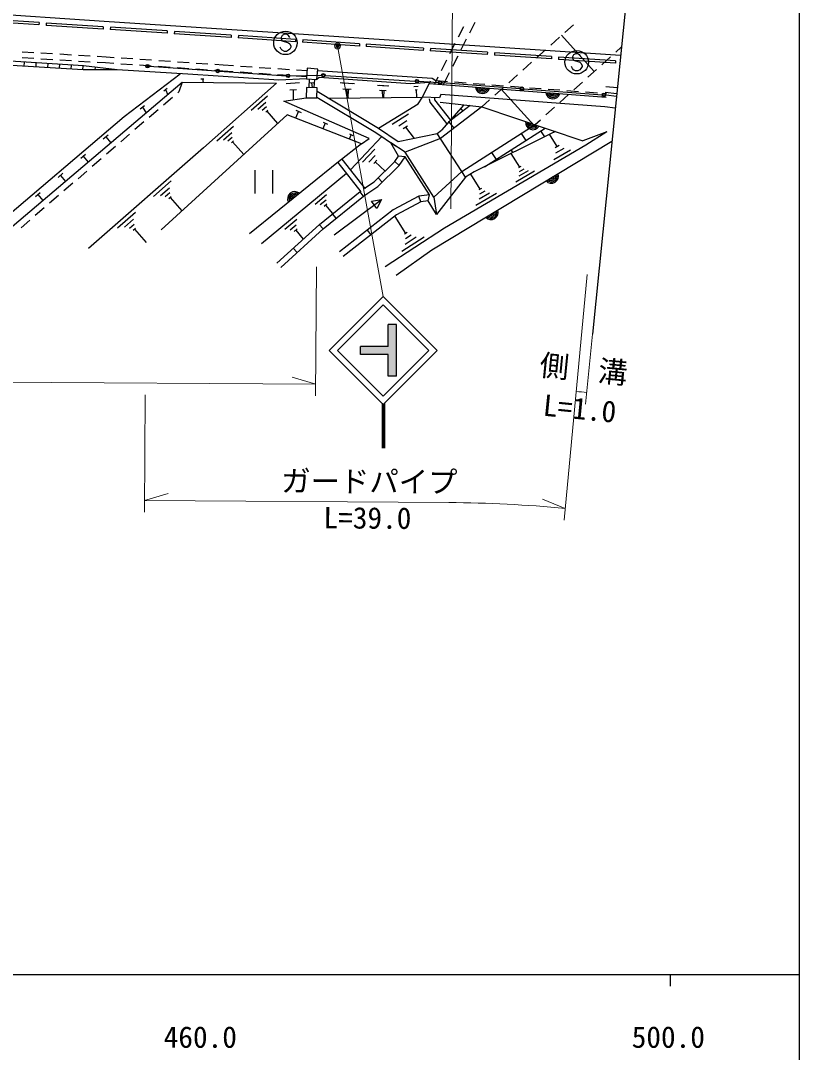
# Model space of a CAD drawing. Units: millimetres, scale not verified. Extents: x 40000 to 680000, y 20000 to 380000.
# Drawn here: x 512706 to 579000, y 198357 to 286219 of the extents above; entities that cross this region are included whole.
import ezdxf
from ezdxf.enums import TextEntityAlignment as Align

# ---------------------------------------------------------------- set-up
doc = ezdxf.new("R2010")
doc.units = ezdxf.units.MM
doc.header["$LTSCALE"] = 1000
doc.header["$PDMODE"] = 32
doc.header["$PDSIZE"] = 500
for name, color, linetype, lineweight in [('M-BGD', 7, 'Continuous', 25), ('M-BMK-OTRS', 5, 'Continuous', 25), ('M-STR-HTXT', 7, 'Continuous', 13), ('M-STR-STRC', 7, 'Continuous', 25), ('M-TTL-BAND', 7, 'Continuous', 25)]:
    doc.layers.add(name, color=color, linetype=linetype, lineweight=lineweight)
doc.styles.add('ＭＳ ゴシック', font='')
doc.styles.get('ＭＳ ゴシック').set_extended_font_data('MS Gothic')

msp = doc.modelspace()

# ---------------------------------------------------------------- hatches: boundary and pattern name
at = {"layer": 'M-STR-STRC'}
for points in [[(541642, 258479), (543992, 258478), (543993, 260328), (544693, 260328), (544692, 255928), (543992, 255928), (543992, 257778), (541642, 257779)], [(543474, 253633), (543574, 253532), (543674, 253633), (543676, 249809), (543476, 249809)]]:
    msp.add_hatch(color=256, dxfattribs=at).paths.add_polyline_path(points)

# ---------------------------------------------------------------- linework, layer by layer
at = {"layer": 'M-BGD'}
for p, q in [((514263, 285855), (509414, 286175)), ((514276, 286054), (509428, 286374)), ((514276, 286054), (514263, 285855)), ((514886, 286010), (514872, 285810)), ((519725, 285490), (514872, 285810)), ((519738, 285690), (514886, 286010)), ((519738, 285690), (519725, 285490)), ((520346, 285651), (520333, 285451)), ((525192, 285337), (520346, 285651)), ((549977, 284835), (550428, 285727)), ((551367, 286056), (550915, 285163)), ((559038, 285206), (559783, 285874)), ((525179, 285138), (520333, 285451)), ((525192, 285337), (525179, 285138)), ((525793, 285298), (525780, 285099)), ((530630, 284788), (525780, 285099)), ((530642, 284987), (525793, 285298)), ((530642, 284987), (530630, 284788)), ((531251, 284950), (531237, 284750)), ((536094, 284419), (531237, 284750)), ((536107, 284619), (531251, 284950)), ((557846, 284139), (558591, 284806)), ((561533, 281880), (558750, 284980)), ((536107, 284619), (536094, 284419)), ((536716, 284575), (536703, 284376)), ((541554, 284057), (536703, 284376)), ((541567, 284256), (536716, 284575)), ((541567, 284256), (541554, 284057)), ((542130, 284206), (542117, 284007)), ((546977, 283688), (542117, 284007)), ((546990, 283887), (542130, 284206)), ((546990, 283887), (546977, 283688)), ((547587, 283839), (547574, 283639)), ((552446, 283523), (547587, 283839)), ((549255, 283407), (549706, 284299)), ((550644, 284628), (550193, 283736)), ((563370, 283530), (563843, 283954)), ((512836, 283573), (513834, 283513)), ((512837, 283072), (513835, 283012)), ((514433, 283476), (515431, 283416)), ((514434, 282975), (515432, 282915)), ((516030, 283379), (517028, 283319)), ((517627, 283282), (518626, 283222)), ((519224, 283185), (519974, 283140)), ((519974, 283140), (520667, 283092)), ((521265, 283050), (522263, 282982)), ((522862, 282940), (523859, 282871)), ((552433, 283323), (547574, 283639)), ((549922, 283200), (549471, 282308)), ((552446, 283523), (552433, 283323)), ((553051, 283485), (553038, 283286)), ((557885, 282960), (553038, 283286)), ((557898, 283159), (553051, 283485)), ((556654, 283071), (557399, 283738)), ((557898, 283159), (557885, 282960)), ((558506, 283120), (558493, 282921)), ((563345, 282590), (558493, 282921)), ((563358, 282790), (558506, 283120)), ((562180, 282461), (562924, 283129)), ((513011, 282688), (512989, 282336)), ((514009, 282625), (513987, 282277)), ((515007, 282562), (514986, 282217)), ((516005, 282499), (515984, 282158)), ((516031, 282878), (517029, 282818)), ((517003, 282436), (516982, 282099)), ((517628, 282781), (518626, 282721)), ((518001, 282373), (517980, 282039)), ((519038, 282255), (519013, 282036)), ((519225, 282684), (519942, 282641)), ((519942, 282641), (520633, 282593)), ((520032, 282140), (520020, 282036)), ((521232, 282552), (522230, 282483)), ((522828, 282441), (523826, 282372)), ((524424, 282331), (525422, 282262)), ((524458, 282830), (525455, 282761)), ((526021, 282221), (527018, 282152)), ((526054, 282720), (527052, 282651)), ((527617, 282110), (528614, 282041)), ((527650, 282609), (528648, 282540)), ((529246, 282499), (529939, 282451)), ((529939, 282451), (530817, 282391)), ((531415, 282350), (532413, 282282)), ((533011, 282241), (534009, 282172)), ((534608, 282131), (535605, 282063)), ((548533, 281979), (548984, 282871)), ((555463, 282004), (556207, 282671)), ((560989, 281392), (561733, 282060)), ((563358, 282790), (563345, 282590)), ((528053, 281273), (528311, 281256)), ((528182, 281264), (528254, 280949)), ((529213, 282000), (529905, 281952)), ((529905, 281952), (530782, 281892)), ((531381, 281851), (532379, 281783)), ((532977, 281742), (533975, 281674)), ((534573, 281633), (535571, 281564)), ((536170, 281523), (537047, 281463)), ((536204, 282022), (537081, 281962)), ((537264, 280559), (537297, 281240)), ((537704, 280538), (537737, 281218)), ((547953, 280830), (548263, 281443)), ((549200, 281773), (548690, 280766)), ((554271, 280936), (555016, 281603)), ((511038, 267890), (526464, 280972)), ((524885, 280236), (525193, 280471)), ((525039, 280354), (525231, 279910)), ((526464, 280972), (526186, 280166)), ((526464, 280972), (534501, 280902)), ((535313, 280875), (536452, 280938)), ((535629, 280321), (536199, 280352)), ((535914, 280337), (535906, 279481)), ((537292, 280950), (537635, 280922)), ((537464, 280936), (537530, 280511)), ((539912, 280950), (540972, 280879)), ((540116, 280936), (541137, 280868)), ((540142, 280403), (540672, 280367)), ((540337, 280409), (540847, 280375)), ((540407, 280385), (540586, 279609)), ((540592, 280392), (540550, 279626)), ((543075, 280737), (543920, 280680)), ((543226, 280727), (544059, 280671)), ((543258, 280300), (543680, 280272)), ((543406, 280296), (543823, 280268)), ((543469, 280286), (543530, 279654)), ((543615, 280282), (543589, 279656)), ((546180, 280617), (546556, 280628)), ((546282, 280338), (546470, 280344)), ((546376, 280341), (546395, 279683)), ((546906, 279688), (547612, 281106)), ((547489, 280859), (562549, 279712)), ((548040, 281118), (549038, 281042)), ((549636, 280996), (550633, 280920)), ((551231, 280875), (552228, 280799)), ((552827, 280753), (553824, 280677)), ((553079, 279868), (553824, 280536)), ((556413, 277283), (553621, 280392)), ((554422, 280632), (555419, 280556)), ((556017, 280510), (557014, 280434)), ((557613, 280389), (558610, 280313)), ((559799, 280323), (560543, 280991)), ((562511, 280619), (563497, 280511)), ((525621, 279678), (524863, 279025)), ((526186, 280166), (526075, 280070)), ((532344, 278589), (533734, 279822)), ((538932, 279609), (546906, 279688)), ((551980, 278884), (552632, 279468)), ((558608, 279254), (559352, 279922)), ((559208, 280267), (560205, 280191)), ((560803, 280145), (561801, 280069)), ((562399, 280024), (562571, 280011)), ((562456, 280122), (563447, 280014)), ((563421, 279757), (562555, 279862)), ((522886, 278715), (523260, 279000)), ((523073, 278857), (523389, 278361)), ((524409, 278634), (523651, 277981)), ((532897, 278666), (533592, 279282)), ((533276, 278588), (533624, 278896)), ((533568, 278433), (533742, 278587)), ((536127, 278597), (536584, 278395)), ((551980, 278884), (548458, 276180)), ((550431, 279052), (548529, 276892)), ((550973, 278993), (549138, 277585)), ((550364, 278526), (550179, 278766)), ((557418, 278185), (558162, 278853)), ((563321, 278762), (562435, 278869)), ((533655, 278510), (534579, 277466)), ((536356, 278496), (536103, 277925)), ((544322, 277406), (545721, 278276)), ((544889, 277274), (545589, 277709)), ((556499, 277360), (556971, 277784)), ((523197, 277589), (522439, 276936)), ((529400, 275980), (530828, 277246)), ((538643, 277486), (538434, 277015)), ((538454, 277570), (538831, 277403)), ((545281, 277033), (545631, 277250)), ((545456, 277142), (546218, 276169)), ((549600, 277057), (549174, 277612)), ((550277, 273374), (556499, 277360)), ((558218, 276780), (551326, 273336)), ((552186, 273766), (557349, 277073)), ((556970, 276830), (557297, 276320)), ((558090, 276716), (558199, 276786)), ((519745, 276150), (520153, 276497)), ((519949, 276323), (520370, 275804)), ((521985, 276545), (521227, 275892)), ((529968, 276059), (530682, 276692)), ((530357, 275979), (530714, 276295)), ((530658, 275820), (530836, 275978)), ((530747, 275899), (531694, 274826)), ((540849, 276512), (540684, 276137)), ((540699, 276578), (541000, 276446)), ((548458, 276180), (545428, 275031)), ((550587, 272895), (548174, 276617)), ((555329, 276610), (555707, 276021)), ((558384, 275490), (557738, 276542)), ((562601, 276758), (560556, 275991)), ((520772, 275500), (520015, 274847)), ((541818, 274156), (542861, 275278)), ((544216, 275810), (544234, 275813)), ((545428, 275031), (544216, 275810)), ((547890, 271189), (545428, 275031)), ((554444, 275212), (554598, 274971)), ((559511, 275198), (558092, 274364)), ((558562, 275595), (558207, 275386)), ((558947, 275344), (558238, 274927)), ((517817, 274510), (518223, 274855)), ((518020, 274683), (518442, 274168)), ((519560, 274456), (518803, 273803)), ((539699, 274152), (541677, 271631)), ((540044, 274425), (542023, 271903)), ((542359, 274176), (542881, 274737)), ((542770, 274055), (543031, 274336)), ((542900, 274196), (543742, 273413)), ((544942, 273891), (544556, 274213)), ((545446, 274632), (544870, 274674)), ((547527, 271384), (545446, 274632)), ((552803, 274992), (553180, 274403)), ((555190, 273729), (554465, 274907)), ((518348, 273411), (517591, 272758)), ((532648, 273499), (532648, 271499)), ((534148, 273499), (534148, 271499)), ((550277, 273374), (547890, 271189)), ((556453, 273401), (554862, 272466)), ((555290, 273787), (555091, 273670)), ((555899, 273432), (555104, 272965)), ((555545, 273581), (555147, 273347)), ((515892, 272873), (516295, 273216)), ((516093, 273044), (516515, 272534)), ((524002, 271243), (525524, 272576)), ((540442, 273205), (533222, 267207)), ((543147, 272830), (543497, 272473)), ((551828, 271862), (551028, 273158)), ((513968, 271237), (514369, 271578)), ((517136, 272367), (516379, 271714)), ((524604, 271323), (525365, 271989)), ((525017, 271236), (525397, 271569)), ((541904, 271277), (541589, 271666)), ((553219, 271501), (551467, 270471)), ((551938, 271926), (551719, 271797)), ((552609, 271535), (551733, 271021)), ((552219, 271698), (551781, 271441)), ((514169, 271407), (514591, 270902)), ((515924, 271322), (515167, 270669)), ((525334, 271065), (525524, 271232)), ((525429, 271149), (526431, 270009)), ((537772, 270596), (538745, 271405)), ((538217, 270555), (538704, 270959)), ((538541, 270413), (538784, 270615)), ((539409, 267987), (543415, 270980)), ((542589, 270831), (543415, 270980)), ((543038, 270231), (542589, 270831)), ((543415, 270980), (543038, 270231)), ((546765, 270797), (546613, 271283)), ((547393, 270866), (547527, 271384)), ((547890, 271189), (548118, 269720)), ((514712, 270277), (513955, 269625)), ((520943, 268564), (522486, 269916)), ((538662, 270514), (539269, 269784)), ((539574, 269388), (539259, 269776)), ((544431, 270102), (539844, 266541)), ((513500, 269233), (512743, 268580)), ((521554, 268645), (522326, 269321)), ((521972, 268556), (522358, 268894)), ((535195, 268456), (536211, 269300)), ((545498, 268103), (544593, 269527)), ((522294, 268384), (522487, 268553)), ((522390, 268468), (523406, 267311)), ((535660, 268413), (536168, 268835)), ((535998, 268264), (536252, 268475)), ((536125, 268370), (536759, 267607)), ((538461, 268485), (538124, 268854)), ((542213, 268380), (542520, 267985)), ((545616, 268180), (545380, 268027)), ((547054, 267776), (545170, 266547)), ((546378, 267783), (545436, 267168)), ((545938, 267943), (545467, 267636)), ((536246, 266462), (535909, 266831))]:
    msp.add_line(p, q, dxfattribs=at)
for points in [[(520922, 282036), (518045, 282370), (510017, 282877), (507901, 282432)], [(520922, 282036), (518041, 282035), (510024, 282513), (508374, 281864)], [(537041, 281270), (534691, 281142), (526939, 281660), (520922, 282036)], [(510228, 268450), (521506, 278041), (526297, 281688)], [(547530, 280940), (545904, 280847), (538129, 281371), (537934, 281200)], [(537991, 281975), (547745, 281317), (548040, 281118)], [(534501, 280902), (528275, 275384), (518490, 266815)], [(541711, 275736), (542369, 276169), (535122, 279369), (537016, 279656)], [(537932, 279698), (542945, 276679), (544613, 275559)], [(537946, 280204), (543181, 277050), (544858, 275924)], [(543181, 277050), (546545, 279142), (546906, 279688)], [(562435, 278869), (548477, 279919), (548361, 279658), (546906, 279688)], [(547494, 279573), (547528, 279287), (548964, 277468)], [(547930, 279626), (547950, 279463), (549309, 277741)], [(548425, 279270), (551980, 278884), (560556, 275991)], [(541711, 275736), (535386, 278205), (524669, 268396)], [(544839, 275937), (548174, 276617), (548529, 276892)], [(543442, 276343), (540798, 273500), (540781, 273486)], [(562601, 276758), (560821, 275620), (548804, 268559), (543748, 265262)], [(544673, 264540), (547717, 266711), (563040, 275963)], [(541711, 275736), (539768, 274208), (532175, 268065)], [(544556, 274213), (544870, 274674), (544216, 275810)], [(541993, 271941), (542795, 272484), (544556, 274213)], [(543113, 272095), (544942, 273891), (545446, 274632)], [(551326, 273336), (550587, 272895), (548118, 269720), (547393, 270866), (546765, 270797)], [(534522, 265564), (538135, 268864), (541606, 271679), (541628, 271694)], [(534859, 265195), (538461, 268485), (541904, 271277), (542273, 271527), (543113, 272095)], [(546765, 270797), (544705, 269681), (540150, 266146)], [(547527, 271384), (546613, 271283), (544431, 270102)]]:
    msp.add_lwpolyline(points, dxfattribs=at)
for points in [[(537112, 282163), (537041, 281270), (537934, 281200), (538004, 282092)], [(537016, 279656), (537930, 279631), (537954, 280504), (537040, 280529)]]:
    msp.add_lwpolyline(points, close=True, dxfattribs=at)
for centre, radius, start, end in [((552036, 280623), 610, 186.03152, 345.2538), ((552036, 280623), 488, 188.66964, 342.61568), ((552036, 280623), 366, 193.13308, 338.15223), ((552036, 280623), 244, 202.43894, 328.84637), ((552036, 280623), 122, 240.01705, 291.26826), ((558019, 280167), 610, 186.03152, 345.2538), ((558019, 280167), 488, 188.66964, 342.61568), ((558019, 280167), 366, 193.13308, 338.15223), ((558019, 280167), 244, 202.43894, 328.84637), ((558019, 280167), 122, 240.01705, 291.26826), ((556303, 277542), 610, 171.75068, 330.97297), ((556303, 277542), 488, 174.3888, 328.33485), ((556303, 277542), 366, 178.85225, 323.8714), ((556303, 277542), 244, 188.15811, 314.56554), ((556303, 277542), 122, 225.73622, 276.98743), ((557890, 272982), 610, 221.51237, 20.73466), ((557890, 272982), 488, 224.15049, 18.09654), ((557890, 272982), 366, 228.61394, 13.63309), ((557890, 272982), 244, 237.9198, 4.32723), ((557890, 272982), 122, 275.49791, 326.74912), ((536041, 271051), 610, 49.36568, 208.58797), ((536041, 271051), 488, 52.0038, 205.94985), ((536041, 271051), 366, 56.46725, 201.4864), ((536041, 271051), 244, 65.77311, 192.18054), ((536041, 271051), 122, 103.35122, 154.60243), ((552754, 269881), 610, 221.51237, 20.73466), ((552754, 269881), 488, 224.15049, 18.09654), ((552754, 269881), 366, 228.61394, 13.63309), ((552754, 269881), 244, 237.9198, 4.32723), ((552754, 269881), 122, 275.49791, 326.74912)]:
    msp.add_arc(centre, radius, start, end, dxfattribs=at)
at = {"layer": 'M-BMK-OTRS'}
msp.add_line((564388, 289379), (561389, 259530), dxfattribs=at)
at = {"layer": 'M-STR-HTXT'}
for p, q in [((549479, 290177), (549342, 270178)), ((539687, 284061), (543576, 262724)), ((537815, 254256), (537890, 265256)), ((558979, 243688), (560929, 264597)), ((560789, 253560), (561389, 259530)), ((537822, 255256), (461314, 255776)), ((537822, 255256), (535826, 255869)), ((523310, 254354), (523242, 244355)), ((523249, 245355), (525253, 245941)), ((549172, 245178), (523249, 245355)), ((559072, 244684), (557136, 245467))]:
    msp.add_line(p, q, dxfattribs=at)
for radius in [150, 120, 90, 60, 30, 20]:
    msp.add_circle((539687, 284061), radius, dxfattribs=at)
for radius, start, end in [(125000, 84.26166, 84.67072), (115000, 84.67072, 89.61037)]:
    msp.add_arc((548390, 130181), radius, start, end, dxfattribs=at)
msp.add_point((539687, 284061), dxfattribs=at)
at = {"layer": 'M-STR-STRC'}
for p, q in [((534975, 284963), (534884, 284782)), ((534884, 284782), (534884, 284691)), ((534884, 284691), (534975, 284509)), ((535157, 285054), (534975, 284963)), ((535339, 285054), (535157, 285054)), ((535521, 284963), (535339, 285054)), ((535611, 284782), (535521, 284963)), ((534884, 283782), (534793, 283963)), ((534975, 284509), (535521, 284327)), ((535521, 284327), (535611, 284236)), ((535611, 284236), (535702, 284054)), ((535702, 283963), (535611, 283782)), ((535702, 284054), (535702, 283963)), ((534975, 283691), (534884, 283782)), ((535157, 283600), (534975, 283691)), ((535339, 283600), (535157, 283600)), ((535521, 283691), (535339, 283600)), ((535611, 283782), (535521, 283691)), ((559774, 283314), (559683, 283132)), ((559683, 283132), (559683, 283041)), ((559683, 283041), (559774, 282860)), ((559955, 283405), (559774, 283314)), ((560137, 283405), (559955, 283405)), ((560319, 283314), (560137, 283405)), ((560410, 283132), (560319, 283314)), ((523650, 282334), (529337, 281943)), ((559683, 282132), (559592, 282314)), ((559774, 282041), (559683, 282132)), ((559774, 282860), (560319, 282678)), ((559955, 281950), (559774, 282041)), ((560319, 282041), (560137, 281950)), ((560319, 282678), (560410, 282587)), ((560410, 282132), (560319, 282041)), ((560410, 282587), (560501, 282405)), ((560501, 282314), (560410, 282132)), ((560501, 282405), (560501, 282314)), ((529636, 281923), (535323, 281531)), ((535622, 281523), (538322, 281562)), ((538622, 281555), (546293, 281077)), ((560137, 281950), (559955, 281950)), ((546593, 281059), (548270, 280959)), ((548570, 280938), (555239, 280434)), ((555538, 280412), (562207, 279908)), ((538979, 258130), (543576, 262724)), ((543576, 262724), (548171, 258127)), ((539686, 258129), (543576, 262017)), ((543576, 262017), (547464, 258127)), ((543992, 258478), (543993, 260328)), ((544693, 260328), (543993, 260328)), ((544692, 255928), (544693, 260328)), ((541642, 257779), (541642, 258479)), ((543992, 258478), (541642, 258479)), ((543573, 253532), (538979, 258130)), ((543574, 254239), (539686, 258129)), ((543992, 257778), (541642, 257779)), ((548171, 258127), (543573, 253532)), ((547464, 258127), (543574, 254239)), ((543992, 255928), (543992, 257778)), ((544692, 255928), (543992, 255928)), ((543474, 253633), (543476, 249809)), ((543574, 253532), (543576, 249809)), ((543674, 253633), (543676, 249809))]:
    msp.add_line(p, q, dxfattribs=at)
msp.add_lwpolyline([(499751, 277264), (499894, 279050), (500647, 281967), (501426, 283832), (502397, 285059), (503919, 286053), (505925, 286655), (507654, 286906), (508929, 286903), (519825, 286174), (536775, 285062), (553065, 283986), (563775, 283278)], dxfattribs=at)
for centre, radius in [((535248, 284327), 1000), ((560046, 282678), 1000), ((523501, 282345), 150), ((523501, 282345), 120), ((523501, 282345), 100), ((529486, 281933), 150), ((529486, 281933), 120), ((529486, 281933), 100), ((535472, 281521), 150), ((535472, 281521), 120), ((535472, 281521), 100), ((538472, 281564), 150), ((538472, 281564), 120), ((538472, 281564), 100), ((546443, 281068), 150), ((546443, 281068), 120), ((546443, 281068), 100), ((548420, 280950), 150), ((548420, 280950), 120), ((548420, 280950), 100), ((555388, 280423), 150), ((555388, 280423), 120), ((555388, 280423), 100), ((562356, 279897), 150), ((562356, 279897), 120), ((562356, 279897), 100)]:
    msp.add_circle(centre, radius, dxfattribs=at)
at = {"layer": 'M-TTL-BAND'}
for p, q in [((579000, 20000), (579000, 370000)), ((40000, 205000), (579000, 205000)), ((568000, 205000), (568000, 204000))]:
    msp.add_line(p, q, dxfattribs=at)

# ---------------------------------------------------------------- texts
at = {"layer": 'M-STR-HTXT', "style": 'ＭＳ ゴシック'}
for s, rotation, p in [('側\u3000溝', 354.364, (560494, 255096)), ('ガードパイプ', 359.61, (542383, 245512))]:
    msp.add_text(s, height=1833, rotation=rotation, dxfattribs=at).set_placement(p, align=Align.BOTTOM_CENTER)
for s, rotation, p in [('L=1.0', 354.364, (560396, 254101)), ('L=39.0', 359.61, (542238, 244790))]:
    msp.add_text(s, height=1833, rotation=rotation, dxfattribs=at).set_placement(p, align=Align.TOP_CENTER)
at = {"layer": 'M-TTL-BAND', "style": 'ＭＳ ゴシック'}
for s, p in [('460.0', (528000, 198195)), ('500.0', (567844, 198195))]:
    msp.add_text(s, height=1833, dxfattribs=at).set_placement(p, align=Align.BOTTOM_CENTER)

doc.saveas('drawing.dxf')
